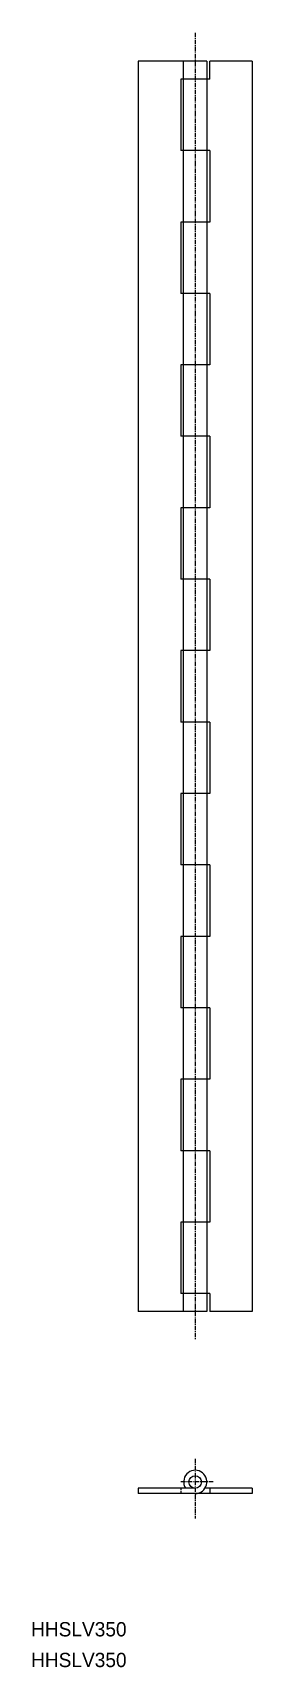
# Model space of a CAD drawing. Extents: x -15919 to -15857, y -126 to 332.
import ezdxf

# ---------------------------------------------------------------- set-up
doc = ezdxf.new("R2010")
doc.units = 0
doc.linetypes.add('CENTER', pattern=[2, 1.25, -0.25, 0.25, -0.25])
doc.linetypes.add('DASHED', pattern=[0.75, 0.5, -0.25])
doc.layers.get('0').update_dxf_attribs({"linetype": 'CONTINUOUS'})
doc.layers.add('CENTER', color=1, linetype='CENTER')

msp = doc.modelspace()

# ---------------------------------------------------------------- linework, layer by layer
at = {"color": 7, "linetype": 'CONTINUOUS'}
msp.add_line((-15868.97, 318.94), (-15868.97, 323.94), dxfattribs=at)
for points in [[(-15869.77, 323.94), (-15889.02, 323.94)], [(-15889.02, 323.94), (-15889.02, 62.71)], [(-15869.77, 323.94), (-15877.07, 323.94)], [(-15876.27, -26.06), (-15876.27, 323.94)], [(-15869.77, 323.94), (-15869.77, -26.06)], [(-15857.02, 323.94), (-15868.97, 323.94)], [(-15857.02, 323.94), (-15857.02, 62.71)], [(-15877.07, 318.94), (-15877.07, 298.94)], [(-15868.97, 318.94), (-15877.07, 318.94)], [(-15868.97, 298.94), (-15877.07, 298.94)], [(-15868.97, 298.94), (-15868.97, 278.94)], [(-15877.07, 278.94), (-15877.07, 258.94)], [(-15868.97, 278.94), (-15877.07, 278.94)], [(-15868.97, 278.94), (-15877.07, 278.94)], [(-15868.97, 278.94), (-15877.07, 278.94)], [(-15868.97, 278.94), (-15877.07, 278.94)], [(-15868.97, 258.94), (-15877.07, 258.94)], [(-15868.97, 258.94), (-15868.97, 238.94)], [(-15868.97, 238.94), (-15877.07, 238.94)], [(-15868.97, 238.94), (-15877.07, 238.94)], [(-15877.07, 238.94), (-15877.07, 218.94)], [(-15868.97, 218.94), (-15877.07, 218.94)], [(-15868.97, 218.94), (-15868.97, 198.94)], [(-15868.97, 198.94), (-15877.07, 198.94)], [(-15868.97, 198.94), (-15877.07, 198.94)], [(-15877.07, 198.94), (-15877.07, 178.94)], [(-15868.97, 178.94), (-15877.07, 178.94)], [(-15868.97, 178.94), (-15868.97, 158.94)], [(-15868.97, 158.94), (-15877.07, 158.94)], [(-15868.97, 158.94), (-15877.07, 158.94)], [(-15877.07, 158.94), (-15877.07, 138.94)], [(-15868.97, 138.94), (-15877.07, 138.94)], [(-15868.97, 138.94), (-15868.97, 118.94)], [(-15868.97, 118.94), (-15877.07, 118.94)], [(-15868.97, 118.94), (-15877.07, 118.94)], [(-15877.07, 118.94), (-15877.07, 98.94)], [(-15868.97, 98.94), (-15877.07, 98.94)], [(-15868.97, 98.94), (-15868.97, 78.94)], [(-15877.07, 78.94), (-15877.07, 58.94)], [(-15868.97, 78.94), (-15877.07, 78.94)], [(-15868.97, 78.94), (-15877.07, 78.94)], [(-15889.02, 62.71), (-15889.02, -26.06)], [(-15857.02, 62.71), (-15857.02, -26.06)], [(-15868.97, 58.94), (-15877.07, 58.94)], [(-15868.97, 58.94), (-15868.97, 38.94)], [(-15868.97, 38.94), (-15877.07, 38.94)], [(-15877.07, 38.94), (-15877.07, 18.94)], [(-15868.97, 38.94), (-15877.07, 38.94)], [(-15868.97, 18.94), (-15877.07, 18.94)], [(-15868.97, 18.94), (-15868.97, -1.06)], [(-15877.07, -1.06), (-15877.07, -21.06)], [(-15868.97, -1.06), (-15877.07, -1.06)], [(-15868.97, -21.06), (-15877.07, -21.06)], [(-15868.97, -21.06), (-15868.97, -26.06)], [(-15869.77, -26.06), (-15889.02, -26.06)], [(-15857.02, -26.06), (-15868.97, -26.06)], [(-15873.02, -75.55), (-15889.02, -75.55)], [(-15889.02, -75.55), (-15889.02, -77.05)], [(-15857.02, -77.05), (-15889.02, -77.05)], [(-15857.02, -75.55), (-15870.28, -75.55)], [(-15868.97, -75.55), (-15868.97, -77.05)], [(-15857.02, -75.55), (-15857.02, -77.05)]]:
    msp.add_lwpolyline(points, dxfattribs=at)
at = {"color": 3, "linetype": 'DASHED'}
msp.add_lwpolyline([(-15877.07, -75.55), (-15877.07, -77.05)], dxfattribs=at)
at = {"color": 7, "linetype": 'CONTINUOUS'}
msp.add_circle((-15873.02, -73.8), 1.75, dxfattribs=at)
msp.add_arc((-15873.02, -73.8), 3.25, 270, 212.579, dxfattribs=at)
at = {"layer": 'CENTER', "color": 1, "linetype": 'CENTER'}
for points in [[(-15873.02, 331.94), (-15873.02, -34.06)], [(-15873.02, -67.36), (-15873.02, -84.01)], [(-15867.98, -73.8), (-15877.06, -73.8)]]:
    msp.add_lwpolyline(points, dxfattribs=at)

# ---------------------------------------------------------------- texts
at = {"color": 7, "linetype": 'CONTINUOUS'}
for p in [(-15919.02, -117.05), (-15919.02, -125.65)]:
    msp.add_text('HHSLV350', height=4, dxfattribs=at).set_placement(p)

doc.saveas('drawing.dxf')
